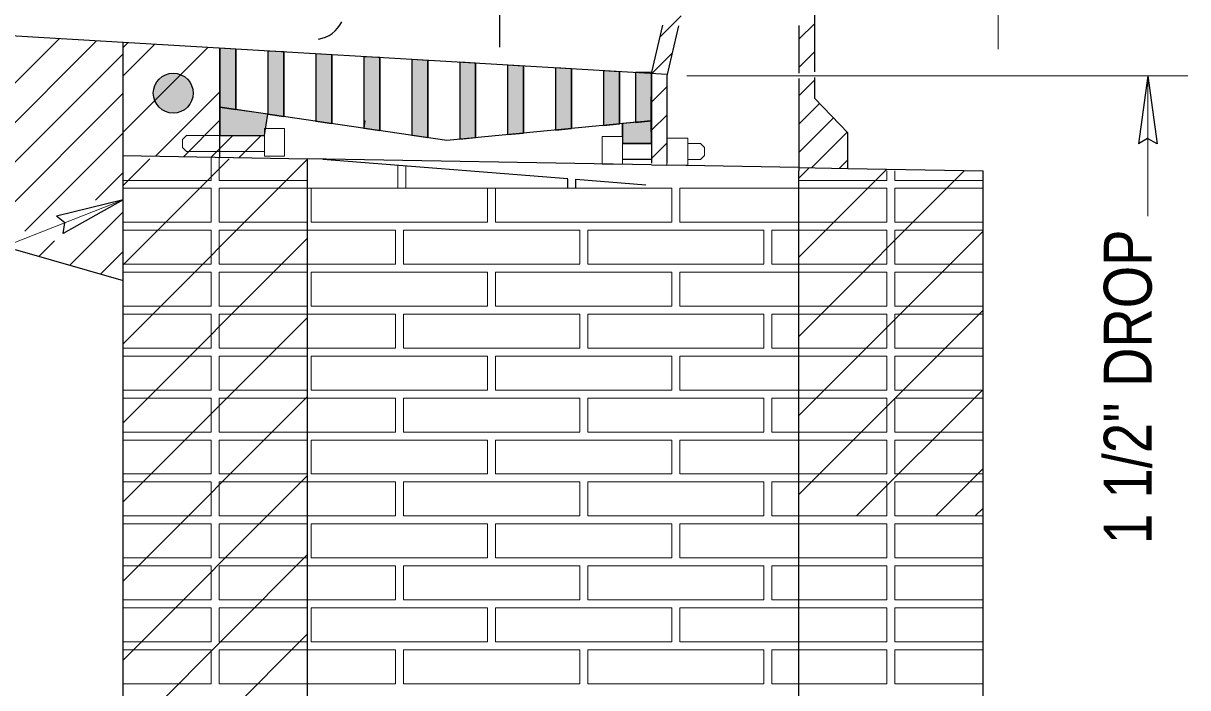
# Model space of a CAD drawing. Extents: x 570 to 607.1, y 62.1 to 89.4.
# Drawn here: x 590.886 to 593.641, y 69.052 to 70.624 of the extents above; entities that cross this region are included whole.
import ezdxf

# ---------------------------------------------------------------- set-up
doc = ezdxf.new("R2010")
doc.units = 0
doc.header["$LTSCALE"] = 0.045
doc.layers.add('1', color=7, linetype='Continuous', lineweight=13)

msp = doc.modelspace()

# ---------------------------------------------------------------- hatches: boundary and pattern name
at = {"layer": '1'}
for points in [[(591.3515, 70.42517), (591.38925, 70.41967), (591.38925, 70.56267), (591.3515, 70.56483)], [(591.46492, 70.40858), (591.50275, 70.40308), (591.50275, 70.556), (591.46492, 70.55817)], [(591.57833, 70.392), (591.61617, 70.3865), (591.61617, 70.54933), (591.57833, 70.5515)], [(591.69183, 70.37542), (591.72958, 70.36992), (591.72958, 70.54267), (591.69183, 70.54483), (591.69225, 70.39333), (591.69392, 70.39333)], [(591.80525, 70.35892), (591.84308, 70.35333), (591.84308, 70.536), (591.80525, 70.53817)], [(591.91875, 70.34967), (591.9565, 70.35333), (591.9565, 70.52933), (591.91875, 70.5315)], [(592.03217, 70.3605), (592.07, 70.36408), (592.07, 70.52267), (592.03217, 70.52483)], [(592.14558, 70.37133), (592.18342, 70.37492), (592.18342, 70.516), (592.14558, 70.51825)], [(592.25908, 70.38217), (592.29683, 70.38575), (592.29683, 70.50933), (592.25908, 70.5115)], [(591.2881, 70.45858, 1), (591.19368, 70.45858, 1)], [(592.33475, 70.38933), (592.37183, 70.39292), (592.3725, 70.5085), (592.33475, 70.50708)], [(591.45683, 70.35833), (591.46492, 70.40858), (591.37033, 70.42242), (591.3515, 70.42517), (591.3515, 70.35833)], [(592.30383, 70.33917), (592.3725, 70.33917), (592.37183, 70.39292), (592.30383, 70.38642), (592.30383, 70.35592)]]:
    msp.add_hatch(color=256, dxfattribs=at).paths.add_polyline_path(points)

# ---------------------------------------------------------------- linework, layer by layer
at = {"layer": '1', "lineweight": 25}
for p, q in [((592.75908, 70.50917), (592.75908, 70.80317)), ((592.39883, 70.61967), (592.3725, 70.5085)), ((592.40933, 70.49975), (592.43733, 70.61808)), ((592.72133, 70.61892), (592.72133, 70.506)), ((591.3515, 70.30725), (591.3515, 70.56483)), ((591.38925, 70.56267), (591.38925, 70.41967)), ((591.46492, 70.55817), (591.46492, 70.40858)), ((591.50275, 70.556), (591.50275, 70.40308)), ((591.57833, 70.5515), (591.57833, 70.392)), ((591.61617, 70.54933), (591.61617, 70.3865)), ((591.69183, 70.54483), (591.69183, 70.37542)), ((591.72958, 70.54267), (591.72958, 70.36992)), ((591.80525, 70.53817), (591.80525, 70.35892)), ((591.84308, 70.536), (591.84308, 70.35333)), ((591.91875, 70.5315), (591.91875, 70.34967)), ((591.9565, 70.52933), (591.9565, 70.35333)), ((592.03217, 70.52483), (592.03217, 70.3605)), ((592.07, 70.52267), (592.07, 70.36408)), ((592.14558, 70.51825), (592.14558, 70.37133)), ((592.18342, 70.516), (592.18342, 70.37492)), ((592.25908, 70.5115), (592.25908, 70.38217)), ((592.29683, 70.50933), (592.29683, 70.38575)), ((592.33475, 70.50708), (592.33475, 70.38933)), ((592.3725, 70.5085), (592.3725, 70.293)), ((592.40933, 70.293), (592.40933, 70.49975)), ((592.72133, 70.49292), (592.72133, 70.27458)), ((592.75908, 70.44617), (592.75908, 70.49525)), ((593.54683, 70.49992), (593.52467, 70.339)), ((593.54683, 70.49992), (593.56892, 70.339)), ((592.37183, 70.39292), (591.88817, 70.34675)), ((592.30383, 70.35592), (592.30383, 70.38642)), ((591.38817, 70.35833), (591.45683, 70.35833)), ((591.27208, 70.3205), (591.26267, 70.33)), ((592.3725, 70.33917), (592.30383, 70.33917)), ((591.12225, 67.96783), (591.12225, 70.31142)), ((591.12225, 70.31142), (591.55817, 70.3035)), ((591.12225, 70.24), (591.18583, 70.3035)), ((591.12225, 70.05283), (591.37292, 70.3035)), ((591.12225, 69.86575), (591.55817, 70.30167)), ((591.55817, 70.3035), (591.55817, 68.47617)), ((592.37242, 70.28875), (591.55817, 70.3035)), ((591.59492, 70.30275), (592.17442, 70.2565)), ((592.3725, 70.30133), (592.30383, 70.30133)), ((592.37242, 70.28875), (592.40925, 70.28808)), ((592.72142, 70.28242), (592.40925, 70.28808)), ((592.72133, 68.47617), (592.72133, 70.27458)), ((592.72142, 70.2575), (592.74633, 70.28242)), ((592.72142, 70.28242), (592.83708, 70.28033)), ((592.72142, 70.07042), (592.92967, 70.27867)), ((592.72142, 69.88333), (593.1135, 70.27533)), ((592.83708, 70.28033), (593.15725, 70.27458)), ((593.15725, 67.96783), (593.15725, 70.27458)), ((592.17433, 70.2335), (592.17433, 70.25542)), ((592.19325, 70.2335), (592.19325, 70.25542)), ((592.19325, 70.255), (592.35883, 70.24183)), ((591.12242, 70.206), (590.9645, 70.16783)), ((591.12242, 70.206), (590.98067, 70.12667)), ((592.72142, 69.69625), (593.15725, 70.132)), ((591.12225, 69.67867), (591.55817, 70.11458)), ((590.86683, 70.08908), (591.12242, 70.01558)), ((592.72142, 69.50908), (593.15725, 69.94492)), ((591.12225, 69.49158), (591.55817, 69.9275)), ((591.12225, 69.3045), (591.55817, 69.74042)), ((592.858, 69.45858), (593.15725, 69.75783)), ((591.12225, 69.11733), (591.55817, 69.55333)), ((593.04508, 69.45858), (593.15725, 69.57067)), ((593.13867, 69.45858), (593.15725, 69.47717)), ((591.12225, 68.93025), (591.55817, 69.36617)), ((591.12225, 68.74317), (591.55817, 69.17908))]:
    msp.add_line(p, q, dxfattribs=at)
at = {"layer": '1'}
for p, q in [((593.19267, 70.5625), (593.19267, 70.80317)), ((592.392, 70.59067), (592.44283, 70.64158)), ((592.72133, 70.58592), (592.75908, 70.62367)), ((590.56075, 70.17725), (590.97075, 70.58725)), ((590.63333, 70.15633), (591.05908, 70.58208)), ((591.12225, 70.56642), (591.13358, 70.57767)), ((591.12225, 70.49958), (591.19667, 70.574)), ((591.12225, 70.36592), (591.32292, 70.56658)), ((590.706, 70.13542), (591.12225, 70.55167)), ((592.3725, 70.50442), (592.42217, 70.554)), ((592.72133, 70.51908), (592.75908, 70.55692)), ((592.45642, 70.49992), (593.64142, 70.49992)), ((592.72133, 70.45225), (592.75908, 70.49008)), ((593.54692, 70.16775), (593.54692, 70.49992)), ((590.77867, 70.1145), (591.12225, 70.45817)), ((591.2, 70.31), (591.3515, 70.4615)), ((592.3725, 70.43758), (592.40933, 70.47433)), ((592.72133, 70.38542), (592.77033, 70.4345)), ((592.3725, 70.37075), (592.40933, 70.40758)), ((592.72133, 70.31858), (592.80308, 70.40042)), ((591.26567, 70.30892), (591.3515, 70.39467)), ((590.88983, 70.13208), (591.12225, 70.36458)), ((591.27208, 70.35833), (591.26267, 70.34883)), ((591.26267, 70.34883), (591.26267, 70.33)), ((591.27208, 70.35833), (591.3515, 70.35833)), ((591.33142, 70.30775), (591.38192, 70.35833)), ((591.39708, 70.30658), (591.44875, 70.35833)), ((592.75142, 70.28192), (592.83575, 70.36625)), ((592.3725, 70.30392), (592.40933, 70.34075)), ((592.48858, 70.33917), (592.45858, 70.33917)), ((592.48858, 70.33917), (592.49808, 70.32975)), ((592.49808, 70.32975), (592.49808, 70.31083)), ((591.33083, 70.30758), (591.33083, 70.25233)), ((591.34967, 70.30725), (591.34967, 70.25233)), ((592.48858, 70.30133), (592.45858, 70.30133)), ((592.48858, 70.30133), (592.49808, 70.31083)), ((592.817, 70.28075), (592.837, 70.30067)), ((591.05708, 70.20583), (591.12233, 70.27108)), ((591.77267, 70.2335), (591.77267, 70.287)), ((591.79158, 70.2335), (591.79158, 70.287)), ((592.92983, 70.27458), (592.92983, 70.25233)), ((592.94875, 70.27458), (592.94875, 70.25233)), ((591.12225, 70.25233), (591.33083, 70.25233)), ((591.34967, 70.25233), (591.55817, 70.25233)), ((592.72133, 70.25233), (592.92983, 70.25233)), ((592.94875, 70.25233), (593.15725, 70.25233)), ((591.12225, 70.2335), (591.33083, 70.2335)), ((591.33083, 70.2335), (591.33083, 70.15317)), ((591.34967, 70.2335), (591.34967, 70.15317)), ((591.34967, 70.2335), (591.55817, 70.2335)), ((591.55817, 70.2335), (592.00358, 70.2335)), ((591.56767, 70.2335), (591.56767, 70.15317)), ((591.98467, 70.2335), (591.98467, 70.15317)), ((592.00358, 70.2335), (592.00358, 70.15317)), ((592.00358, 70.2335), (592.42058, 70.2335)), ((592.42058, 70.2335), (592.42058, 70.15317)), ((592.4395, 70.2335), (592.72133, 70.2335)), ((592.72133, 70.2335), (592.92983, 70.2335)), ((592.92983, 70.2335), (592.92983, 70.15317)), ((592.94875, 70.2335), (592.94875, 70.15317)), ((592.94875, 70.2335), (593.15725, 70.2335)), ((590.99658, 70.05183), (591.12233, 70.17758)), ((591.12225, 70.15317), (591.33083, 70.15317)), ((591.34967, 70.15317), (591.55817, 70.15317)), ((591.56767, 70.15317), (591.98467, 70.15317)), ((592.00358, 70.15317), (592.42058, 70.15317)), ((592.72133, 70.15317), (592.92983, 70.15317)), ((592.94875, 70.15317), (593.15725, 70.15317)), ((591.12225, 70.13425), (591.33083, 70.13425)), ((591.33083, 70.13425), (591.33083, 70.05392)), ((591.34967, 70.13425), (591.34967, 70.05392)), ((591.34967, 70.13425), (591.55817, 70.13425)), ((591.55817, 70.13425), (591.76675, 70.13425)), ((591.76675, 70.13425), (591.76675, 70.05392)), ((591.78558, 70.13425), (591.78558, 70.05392)), ((591.78558, 70.13425), (591.99417, 70.13425)), ((591.99417, 70.13425), (592.20267, 70.13425)), ((592.20267, 70.13425), (592.20267, 70.05392)), ((592.22158, 70.13425), (592.22158, 70.05392)), ((592.22158, 70.13425), (592.43008, 70.13425)), ((592.43008, 70.13425), (592.63858, 70.13425)), ((592.63858, 70.13425), (592.63858, 70.05392)), ((592.6575, 70.13425), (592.6575, 70.05392)), ((592.6575, 70.13425), (592.72133, 70.13425)), ((592.72133, 70.13425), (592.92983, 70.13425)), ((592.92983, 70.13425), (592.92983, 70.05392)), ((592.94875, 70.13425), (592.94875, 70.05392)), ((592.94875, 70.13425), (593.15725, 70.13425)), ((590.92392, 70.07267), (590.96017, 70.10892)), ((591.06925, 70.03092), (591.12242, 70.08408)), ((591.12225, 70.05392), (591.33083, 70.05392)), ((591.34967, 70.05392), (591.55817, 70.05392)), ((591.55817, 70.05392), (591.76675, 70.05392)), ((591.78558, 70.05392), (591.99417, 70.05392)), ((591.99417, 70.05392), (592.20267, 70.05392)), ((592.22158, 70.05392), (592.43008, 70.05392)), ((592.43008, 70.05392), (592.63858, 70.05392)), ((592.6575, 70.05392), (592.72133, 70.05392)), ((592.72133, 70.05392), (592.92983, 70.05392)), ((592.94875, 70.05392), (593.15725, 70.05392)), ((591.12225, 70.035), (591.33083, 70.035)), ((591.33083, 70.035), (591.33083, 69.95467)), ((591.34967, 70.035), (591.34967, 69.95467)), ((591.34967, 70.035), (591.55817, 70.035)), ((591.56767, 70.035), (591.56767, 69.95467)), ((591.56767, 70.035), (591.98467, 70.035)), ((591.98467, 70.035), (591.98467, 69.95467)), ((592.00358, 70.035), (592.00358, 69.95467)), ((592.00358, 70.035), (592.42058, 70.035)), ((592.42058, 70.035), (592.42058, 69.95467)), ((592.4395, 70.035), (592.72133, 70.035)), ((592.72133, 70.035), (592.92983, 70.035)), ((592.92983, 70.035), (592.92983, 69.95467)), ((592.94875, 70.035), (592.94875, 69.95467)), ((592.94875, 70.035), (593.15725, 70.035)), ((591.12225, 69.95467), (591.33083, 69.95467)), ((591.12225, 69.93575), (591.33083, 69.93575)), ((591.33083, 69.93575), (591.33083, 69.8555)), ((591.34967, 69.95467), (591.55817, 69.95467)), ((591.34967, 69.93575), (591.34967, 69.8555)), ((591.34967, 69.93575), (591.55817, 69.93575)), ((591.55817, 69.93575), (591.76675, 69.93575)), ((591.56767, 69.95467), (591.98467, 69.95467)), ((591.76675, 69.93575), (591.76675, 69.8555)), ((591.78558, 69.93575), (591.78558, 69.8555)), ((591.78558, 69.93575), (591.99417, 69.93575)), ((591.99417, 69.93575), (592.20267, 69.93575)), ((592.00358, 69.95467), (592.42058, 69.95467)), ((592.20267, 69.93575), (592.20267, 69.8555)), ((592.22158, 69.93575), (592.22158, 69.8555)), ((592.22158, 69.93575), (592.43008, 69.93575)), ((592.43008, 69.93575), (592.63858, 69.93575)), ((592.63858, 69.93575), (592.63858, 69.8555)), ((592.6575, 69.93575), (592.6575, 69.8555)), ((592.6575, 69.93575), (592.72133, 69.93575)), ((592.72133, 69.95467), (592.92983, 69.95467)), ((592.72133, 69.93575), (592.92983, 69.93575)), ((592.92983, 69.93575), (592.92983, 69.8555)), ((592.94875, 69.95467), (593.15725, 69.95467)), ((592.94875, 69.93575), (592.94875, 69.8555)), ((592.94875, 69.93575), (593.15725, 69.93575)), ((591.12225, 69.8555), (591.33083, 69.8555)), ((591.34967, 69.8555), (591.55817, 69.8555)), ((591.55817, 69.8555), (591.76675, 69.8555)), ((591.78558, 69.8555), (591.99417, 69.8555)), ((591.99417, 69.8555), (592.20267, 69.8555)), ((592.22158, 69.8555), (592.43008, 69.8555)), ((592.43008, 69.8555), (592.63858, 69.8555)), ((592.6575, 69.8555), (592.72133, 69.8555)), ((592.72133, 69.8555), (592.92983, 69.8555)), ((592.94875, 69.8555), (593.15725, 69.8555)), ((591.12225, 69.83658), (591.33083, 69.83658)), ((591.33083, 69.83658), (591.33083, 69.75625)), ((591.34967, 69.83658), (591.34967, 69.75625)), ((591.34967, 69.83658), (591.55817, 69.83658)), ((591.56767, 69.83658), (591.56767, 69.75625)), ((591.56767, 69.83658), (591.98467, 69.83658)), ((591.98467, 69.83658), (591.98467, 69.75625)), ((592.00358, 69.83658), (592.00358, 69.75625)), ((592.00358, 69.83658), (592.42058, 69.83658)), ((592.42058, 69.83658), (592.42058, 69.75625)), ((592.4395, 69.83658), (592.72133, 69.83658)), ((592.72133, 69.83658), (592.92983, 69.83658)), ((592.92983, 69.83658), (592.92983, 69.75625)), ((592.94875, 69.83658), (592.94875, 69.75625)), ((592.94875, 69.83658), (593.15725, 69.83658)), ((591.12225, 69.75625), (591.33083, 69.75625)), ((591.34967, 69.75625), (591.55817, 69.75625)), ((591.56767, 69.75625), (591.98467, 69.75625)), ((592.00358, 69.75625), (592.42058, 69.75625)), ((592.72133, 69.75625), (592.92983, 69.75625)), ((592.94875, 69.75625), (593.15725, 69.75625)), ((591.12225, 69.73733), (591.33083, 69.73733)), ((591.33083, 69.73733), (591.33083, 69.657)), ((591.34967, 69.73733), (591.34967, 69.657)), ((591.34967, 69.73733), (591.55817, 69.73733)), ((591.55817, 69.73733), (591.76675, 69.73733)), ((591.76675, 69.73733), (591.76675, 69.657)), ((591.78558, 69.73733), (591.78558, 69.657)), ((591.78558, 69.73733), (591.99417, 69.73733)), ((591.99417, 69.73733), (592.20267, 69.73733)), ((592.20267, 69.73733), (592.20267, 69.657)), ((592.22158, 69.73733), (592.22158, 69.657)), ((592.22158, 69.73733), (592.43008, 69.73733)), ((592.43008, 69.73733), (592.63858, 69.73733)), ((592.63858, 69.73733), (592.63858, 69.657)), ((592.6575, 69.73733), (592.6575, 69.657)), ((592.6575, 69.73733), (592.72133, 69.73733)), ((592.72133, 69.73733), (592.92983, 69.73733)), ((592.92983, 69.73733), (592.92983, 69.657)), ((592.94875, 69.73733), (592.94875, 69.657)), ((592.94875, 69.73733), (593.15725, 69.73733)), ((591.12225, 69.657), (591.33083, 69.657)), ((591.34967, 69.657), (591.55817, 69.657)), ((591.55817, 69.657), (591.76675, 69.657)), ((591.78558, 69.657), (591.99417, 69.657)), ((591.99417, 69.657), (592.20267, 69.657)), ((592.22158, 69.657), (592.43008, 69.657)), ((592.43008, 69.657), (592.63858, 69.657)), ((592.6575, 69.657), (592.72133, 69.657)), ((592.72133, 69.657), (592.92983, 69.657)), ((592.94875, 69.657), (593.15725, 69.657)), ((591.12225, 69.63808), (591.33083, 69.63808)), ((591.33083, 69.63808), (591.33083, 69.55775)), ((591.34967, 69.63808), (591.34967, 69.55775)), ((591.34967, 69.63808), (591.55817, 69.63808)), ((591.56767, 69.63808), (591.56767, 69.55775)), ((591.56767, 69.63808), (591.98467, 69.63808)), ((591.98467, 69.63808), (591.98467, 69.55775)), ((592.00358, 69.63808), (592.00358, 69.55775)), ((592.00358, 69.63808), (592.42058, 69.63808)), ((592.42058, 69.63808), (592.42058, 69.55775)), ((592.4395, 69.63808), (592.72133, 69.63808)), ((592.72133, 69.63808), (592.92983, 69.63808)), ((592.92983, 69.63808), (592.92983, 69.55775)), ((592.94875, 69.63808), (592.94875, 69.55775)), ((592.94875, 69.63808), (593.15725, 69.63808)), ((591.12225, 69.55775), (591.33083, 69.55775)), ((591.34967, 69.55775), (591.55817, 69.55775)), ((591.56767, 69.55775), (591.98467, 69.55775)), ((592.00358, 69.55775), (592.42058, 69.55775)), ((592.72133, 69.55775), (592.92983, 69.55775)), ((592.94875, 69.55775), (593.15725, 69.55775)), ((591.12225, 69.53892), (591.33083, 69.53892)), ((591.33083, 69.53892), (591.33083, 69.45858)), ((591.34967, 69.53892), (591.34967, 69.45858)), ((591.34967, 69.53892), (591.55817, 69.53892)), ((591.55817, 69.53892), (591.76675, 69.53892)), ((591.76675, 69.53892), (591.76675, 69.45858)), ((591.78558, 69.53892), (591.78558, 69.45858)), ((591.78558, 69.53892), (591.99417, 69.53892)), ((591.99417, 69.53892), (592.20267, 69.53892)), ((592.20267, 69.53892), (592.20267, 69.45858)), ((592.22158, 69.53892), (592.22158, 69.45858)), ((592.22158, 69.53892), (592.43008, 69.53892)), ((592.43008, 69.53892), (592.63858, 69.53892)), ((592.63858, 69.53892), (592.63858, 69.45858)), ((592.6575, 69.53892), (592.6575, 69.45858)), ((592.6575, 69.53892), (592.72133, 69.53892)), ((592.72133, 69.53892), (592.92983, 69.53892)), ((592.92983, 69.53892), (592.92983, 69.45858)), ((592.94875, 69.53892), (592.94875, 69.45858)), ((592.94875, 69.53892), (593.15725, 69.53892)), ((591.12225, 69.45858), (591.33083, 69.45858)), ((591.12225, 69.43967), (591.33083, 69.43967)), ((591.33083, 69.43967), (591.33083, 69.35933)), ((591.34967, 69.45858), (591.55817, 69.45858)), ((591.34967, 69.43967), (591.34967, 69.35933)), ((591.34967, 69.43967), (591.55817, 69.43967)), ((591.55817, 69.45858), (591.76675, 69.45858)), ((591.56767, 69.43967), (591.56767, 69.35933)), ((591.56767, 69.43967), (591.98467, 69.43967)), ((591.78558, 69.45858), (591.99417, 69.45858)), ((591.98467, 69.43967), (591.98467, 69.35933)), ((591.99417, 69.45858), (592.20267, 69.45858)), ((592.00358, 69.43967), (592.00358, 69.35933)), ((592.00358, 69.43967), (592.42058, 69.43967)), ((592.22158, 69.45858), (592.43008, 69.45858)), ((592.42058, 69.43967), (592.42058, 69.35933)), ((592.43008, 69.45858), (592.63858, 69.45858)), ((592.4395, 69.43967), (592.72133, 69.43967)), ((592.6575, 69.45858), (592.72133, 69.45858)), ((592.72133, 69.45858), (592.92983, 69.45858)), ((592.72133, 69.43967), (592.92983, 69.43967)), ((592.92983, 69.43967), (592.92983, 69.35933)), ((592.94875, 69.45858), (593.15725, 69.45858)), ((592.94875, 69.43967), (592.94875, 69.35933)), ((592.94875, 69.43967), (593.15725, 69.43967)), ((591.12225, 69.35933), (591.33083, 69.35933)), ((591.34967, 69.35933), (591.55817, 69.35933)), ((591.56767, 69.35933), (591.98467, 69.35933)), ((592.00358, 69.35933), (592.42058, 69.35933)), ((592.72133, 69.35933), (592.92983, 69.35933)), ((592.94875, 69.35933), (593.15725, 69.35933)), ((591.12225, 69.34042), (591.33083, 69.34042)), ((591.33083, 69.34042), (591.33083, 69.26008)), ((591.34967, 69.34042), (591.34967, 69.26008)), ((591.34967, 69.34042), (591.55817, 69.34042)), ((591.55817, 69.34042), (591.76675, 69.34042)), ((591.76675, 69.34042), (591.76675, 69.26008)), ((591.78558, 69.34042), (591.78558, 69.26008)), ((591.78558, 69.34042), (591.99417, 69.34042)), ((591.99417, 69.34042), (592.20267, 69.34042)), ((592.20267, 69.34042), (592.20267, 69.26008)), ((592.22158, 69.34042), (592.22158, 69.26008)), ((592.22158, 69.34042), (592.43008, 69.34042)), ((592.43008, 69.34042), (592.63858, 69.34042)), ((592.63858, 69.34042), (592.63858, 69.26008)), ((592.6575, 69.34042), (592.6575, 69.26008)), ((592.6575, 69.34042), (592.72133, 69.34042)), ((592.72133, 69.34042), (592.92983, 69.34042)), ((592.92983, 69.34042), (592.92983, 69.26008)), ((592.94875, 69.34042), (592.94875, 69.26008)), ((592.94875, 69.34042), (593.15725, 69.34042)), ((591.12225, 69.26008), (591.33083, 69.26008)), ((591.34967, 69.26008), (591.55817, 69.26008)), ((591.55817, 69.26008), (591.76675, 69.26008)), ((591.78558, 69.26008), (591.99417, 69.26008)), ((591.99417, 69.26008), (592.20267, 69.26008)), ((592.22158, 69.26008), (592.43008, 69.26008)), ((592.43008, 69.26008), (592.63858, 69.26008)), ((592.6575, 69.26008), (592.72133, 69.26008)), ((592.72133, 69.26008), (592.92983, 69.26008)), ((592.94875, 69.26008), (593.15725, 69.26008)), ((591.12225, 69.24125), (591.33083, 69.24125)), ((591.33083, 69.24125), (591.33083, 69.16092)), ((591.34967, 69.24125), (591.34967, 69.16092)), ((591.34967, 69.24125), (591.55817, 69.24125)), ((591.56767, 69.24125), (591.56767, 69.16092)), ((591.56767, 69.24125), (591.98467, 69.24125)), ((591.98467, 69.24125), (591.98467, 69.16092)), ((592.00358, 69.24125), (592.00358, 69.16092)), ((592.00358, 69.24125), (592.42058, 69.24125)), ((592.42058, 69.24125), (592.42058, 69.16092)), ((592.4395, 69.24125), (592.72133, 69.24125)), ((592.72133, 69.24125), (592.92983, 69.24125)), ((592.92983, 69.24125), (592.92983, 69.16092)), ((592.94875, 69.24125), (592.94875, 69.16092)), ((592.94875, 69.24125), (593.15725, 69.24125)), ((591.12225, 69.16092), (591.33083, 69.16092)), ((591.34967, 69.16092), (591.55817, 69.16092)), ((591.56767, 69.16092), (591.98467, 69.16092)), ((592.00358, 69.16092), (592.42058, 69.16092)), ((592.72133, 69.16092), (592.92983, 69.16092)), ((592.94875, 69.16092), (593.15725, 69.16092)), ((591.12225, 69.142), (591.33083, 69.142)), ((591.33083, 69.142), (591.33083, 69.06167)), ((591.34967, 69.142), (591.34967, 69.06167)), ((591.34967, 69.142), (591.55817, 69.142)), ((591.55817, 69.142), (591.76675, 69.142)), ((591.76675, 69.142), (591.76675, 69.06167)), ((591.78558, 69.142), (591.78558, 69.06167)), ((591.78558, 69.142), (591.99417, 69.142)), ((591.99417, 69.142), (592.20267, 69.142)), ((592.20267, 69.142), (592.20267, 69.06167)), ((592.22158, 69.142), (592.22158, 69.06167)), ((592.22158, 69.142), (592.43008, 69.142)), ((592.43008, 69.142), (592.63858, 69.142)), ((592.63858, 69.142), (592.63858, 69.06167)), ((592.6575, 69.142), (592.6575, 69.06167)), ((592.6575, 69.142), (592.72133, 69.142)), ((592.72133, 69.142), (592.92983, 69.142)), ((592.92983, 69.142), (592.92983, 69.06167)), ((592.94875, 69.142), (592.94875, 69.06167)), ((592.94875, 69.142), (593.15725, 69.142)), ((591.12225, 69.06167), (591.33083, 69.06167)), ((591.34967, 69.06167), (591.55817, 69.06167)), ((591.55817, 69.06167), (591.76675, 69.06167)), ((591.78558, 69.06167), (591.99417, 69.06167)), ((591.99417, 69.06167), (592.20267, 69.06167)), ((592.22158, 69.06167), (592.43008, 69.06167)), ((592.43008, 69.06167), (592.63858, 69.06167)), ((592.6575, 69.06167), (592.72133, 69.06167)), ((592.72133, 69.06167), (592.92983, 69.06167)), ((592.94875, 69.06167), (593.15725, 69.06167))]:
    msp.add_line(p, q, dxfattribs=at)
at = {"layer": '1', "lineweight": 25}
for points in [[(592.01367, 70.56775), (592.01367, 70.88425), (591.80367, 70.88425)], [(591.12225, 70.31142), (591.12225, 70.57833), (590.54792, 70.61208)], [(592.41, 70.50267), (591.38925, 70.56267), (591.12225, 70.57833)], [(592.837, 70.28033), (592.837, 70.365), (592.75908, 70.44617)], [(591.88817, 70.34675), (591.38925, 70.41967), (591.3515, 70.42517)], [(593.56892, 70.339), (593.54658, 70.35142), (593.52467, 70.339)], [(590.98067, 70.12667), (590.98408, 70.152), (590.9645, 70.16783)]]:
    msp.add_lwpolyline(points, dxfattribs=at)
for points in [[(591.3515, 70.42517), (591.38925, 70.41967), (591.38925, 70.56267), (591.3515, 70.56483)], [(591.46492, 70.40858), (591.50275, 70.40308), (591.50275, 70.556), (591.46492, 70.55817)], [(591.57833, 70.392), (591.61617, 70.3865), (591.61617, 70.54933), (591.57833, 70.5515)], [(591.69183, 70.37542), (591.72958, 70.36992), (591.72958, 70.54267), (591.69183, 70.54483), (591.69225, 70.39333), (591.69392, 70.39333)], [(591.80525, 70.35892), (591.84308, 70.35333), (591.84308, 70.536), (591.80525, 70.53817)], [(591.91875, 70.34967), (591.9565, 70.35333), (591.9565, 70.52933), (591.91875, 70.5315)], [(592.03217, 70.3605), (592.07, 70.36408), (592.07, 70.52267), (592.03217, 70.52483)], [(592.14558, 70.37133), (592.18342, 70.37492), (592.18342, 70.516), (592.14558, 70.51825)], [(592.25908, 70.38217), (592.29683, 70.38575), (592.29683, 70.50933), (592.25908, 70.5115)], [(592.33475, 70.38933), (592.37183, 70.39292), (592.3725, 70.5085), (592.33475, 70.50708)], [(591.45683, 70.35833), (591.46492, 70.40858), (591.37033, 70.42242), (591.3515, 70.42517), (591.3515, 70.35833)], [(592.30383, 70.33917), (592.3725, 70.33917), (592.37183, 70.39292), (592.30383, 70.38642), (592.30383, 70.35592)]]:
    msp.add_lwpolyline(points, close=True, dxfattribs=at)
at = {"layer": '1'}
for points in [[(591.5045, 70.30958), (591.45683, 70.30958), (591.45683, 70.37508), (591.5045, 70.37508)], [(592.25617, 70.29042), (592.30383, 70.29042), (592.30383, 70.35592), (592.25617, 70.35592)], [(592.40925, 70.28808), (592.45858, 70.28808), (592.45858, 70.35242), (592.40925, 70.35242)]]:
    msp.add_lwpolyline(points, close=True, dxfattribs=at)
for points in [[(591.27208, 70.3205), (591.3515, 70.3205), (591.45683, 70.3205)], [(592.4395, 70.2335), (592.4395, 70.15317), (592.72133, 70.15317)], [(589.51908, 69.38867), (590.469, 69.38867), (590.6745, 70.03033), (591.1225, 70.206)], [(592.4395, 70.035), (592.4395, 69.95467), (592.72133, 69.95467)], [(592.4395, 69.83658), (592.4395, 69.75625), (592.72133, 69.75625)], [(592.4395, 69.63808), (592.4395, 69.55775), (592.72133, 69.55775)], [(592.4395, 69.43967), (592.4395, 69.35933), (592.72133, 69.35933)], [(592.4395, 69.24125), (592.4395, 69.16092), (592.72133, 69.16092)]]:
    msp.add_lwpolyline(points, dxfattribs=at)
at = {"layer": '1', "lineweight": 25}
msp.add_circle((591.24089, 70.45858), 0.04721, dxfattribs=at)
msp.add_arc((591.57252, 70.6611), 0.07552, 278.92763, 333.1955, dxfattribs=at)

# ---------------------------------------------------------------- texts
at = {"layer": '1', "width": 0.85}
msp.add_text("1 1/2'' DROP", height=0.1134, rotation=90, dxfattribs=at).set_placement((593.55617, 69.39192))

doc.saveas('drawing.dxf')
